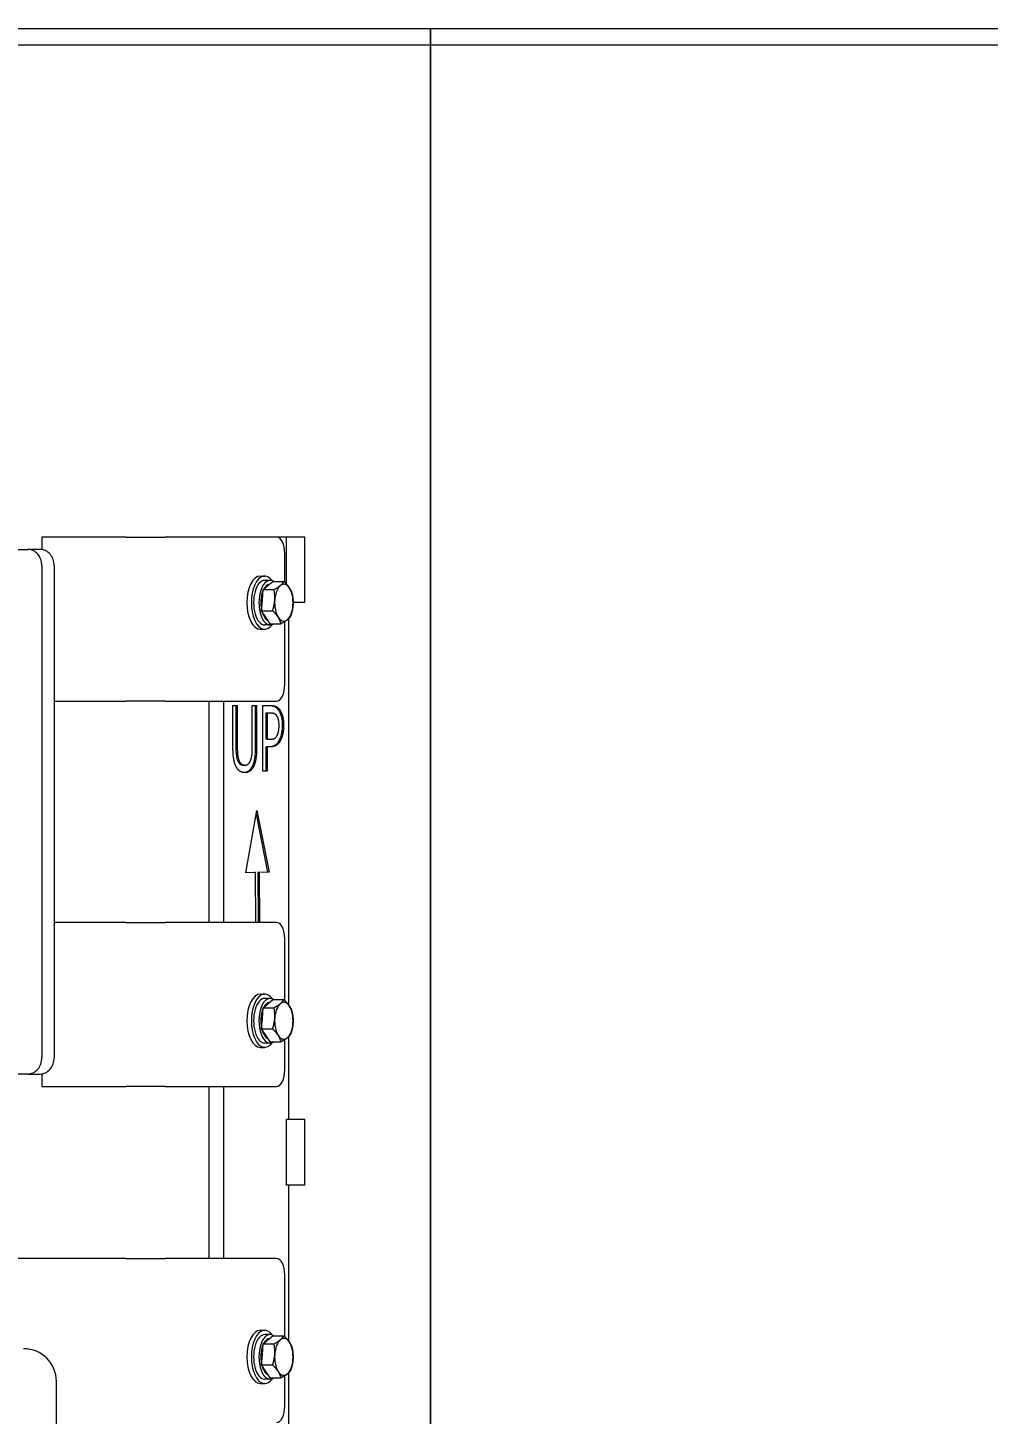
# Model space of a CAD drawing. Header units: inches. Extents: x 19 to 503, y 7 to 322.
# Drawn here: x 383.95 to 398.61, y 113.58 to 134.72 of the extents above; entities that cross this region are included whole.
import ezdxf

# ---------------------------------------------------------------- set-up
doc = ezdxf.new("R2010")
doc.units = ezdxf.units.IN
doc.header["$LTSCALE"] = 15
doc.header["$MEASUREMENT"] = 0
doc.layers.add('Dimension (ANSI)', color=7, linetype='Continuous', lineweight=25)
doc.layers.add('Visible (ANSI)', color=7, linetype='Continuous', lineweight=50)
doc.styles.add('MEMCOR Medium', font='arial.ttf')
doc.dimstyles.new('Default (ANSI)', dxfattribs={"dimscale": 15, "dimtxt": 0.15, "dimasz": 0.098425, "dimexe": 0.125, "dimexo": 0.0625, "dimgap": 0.031496, "dimtad": 0, "dimtih": 1, "dimtoh": 1, "dimdec": 4, "dimrnd": 1e-08, "dimzin": 3, "dimdsep": 46, "dimlunit": 5, "dimtxsty": 'MEMCOR Medium', "dimcen": 0.09, "dimdle": 0.393701, "dimclrd": 256, "dimclre": 256, "dimclrt": 256, "dimadec": 0, "dimazin": 1, "dimtfac": 0.8, "dimtofl": 0, "dimtmove": 0, "dimatfit": 3, "dimfxl": 1, "dimfrac": 1, "dimtolj": 1, "dimtzin": 4, "dimlwd": -1, "dimlwe": -1, "dimarcsym": 0})

# ---------------------------------------------------------------- blocks, each defined once
blk = doc.blocks.new('*D25')
at = {"layer": 'Defpoints', "color": 0, "transparency": 16777216}
for p in [(389.524, 150.965), (322.574, 59.697), (369.936, 59.697)]:
    blk.add_point(p, dxfattribs=at)
at = {"layer": 'Dimension (ANSI)', "transparency": 16777216}
for p, q in [((388.587, 150.965), (320.699, 150.965)), ((322.574, 149.489), (322.574, 120.941)), ((322.574, 61.174), (322.574, 101.819)), ((368.999, 59.697), (320.699, 59.697))]:
    blk.add_line(p, q, dxfattribs=at)
for points in [[(322.328, 149.489), (322.82, 149.489), (322.574, 150.965)], [(322.328, 61.174), (322.82, 61.174), (322.574, 59.697)]]:
    blk.add_solid(points, dxfattribs=at)
at = {"layer": 'Dimension (ANSI)', "transparency": 16777216, "char_height": 2.25, "attachment_point": 5, "style": 'MEMCOR Medium'}
for s, insert in [('\\A1; \\fArial|b0|i0;91{\\H0.8x;\\S1#4;} in', (322.574, 113.675)), ('\\A1;[2318.2 mm]{\\P\\fArial|b0|i0;SHIPPING\\P\\fArial|b0|i0;HEIGHT\\P\\fArial|b0|i0;REF.}', (322.574, 104.114))]:
    blk.add_mtext(s, dxfattribs=dict(at, insert=insert))

msp = doc.modelspace()

# ---------------------------------------------------------------- linework, layer by layer
at = {"layer": 'Visible (ANSI)', "linetype": 'Continuous', "lineweight": 18}
for p, q in [((403.498823, 134.700384), (368.631535, 134.700384)), ((390.097271, 134.450384), (390.097249, 134.700384)), ((390.097271, 134.700384), (390.097271, 69.700384)), ((390.097271, 134.700384), (390.097271, 134.450384)), ((390.097276, 69.700384), (390.097276, 134.700384)), ((390.100887, 134.700384), (390.100887, 69.700384)), ((390.100892, 69.700384), (390.100892, 134.700384)), ((390.100914, 134.700384), (390.100892, 134.450384)), ((390.100892, 134.450384), (390.100892, 134.700384)), ((390.097271, 134.450384), (369.352396, 134.450384)), ((403.498823, 134.450384), (390.100892, 134.450384)), ((390.100887, 133.725384), (390.097276, 133.725384)), ((390.097276, 133.225384), (390.100887, 133.225384)), ((384.167654, 126.950384), (384.167654, 126.761095)), ((385.452277, 126.950384), (384.167654, 126.950384)), ((385.452277, 126.950384), (386.049913, 126.950384)), ((387.750841, 126.950384), (386.049913, 126.950384)), ((387.901722, 126.950384), (387.750841, 126.950384)), ((388.18209, 126.950384), (387.901722, 126.950384)), ((387.901722, 126.231693), (387.901722, 126.950384)), ((388.18209, 125.950384), (388.18209, 126.950384)), ((372.262956, 126.762884), (383.954299, 126.762884)), ((384.141799, 126.762884), (383.954299, 126.762884)), ((387.875841, 126.258565), (387.875841, 126.700384)), ((384.170805, 126.512884), (384.170805, 119.012884)), ((384.358305, 126.512884), (384.358305, 119.012884)), ((387.500841, 126.356384), (387.570123, 126.356384)), ((387.54486, 126.148914), (387.619924, 126.210412)), ((387.651529, 126.290384), (387.570123, 126.290384)), ((387.619924, 126.210412), (387.694987, 126.271911)), ((387.694987, 126.271911), (387.862046, 126.271911)), ((387.533958, 125.98815), (387.54486, 126.148914)), ((387.54486, 126.148914), (387.711918, 126.148914)), ((387.523056, 125.827386), (387.533958, 125.98815)), ((387.523056, 125.827386), (387.690114, 125.827386)), ((387.587218, 125.728122), (387.523056, 125.827386)), ((388.18209, 125.950384), (388.002477, 125.950384)), ((387.651529, 125.610384), (387.570123, 125.610384)), ((387.651379, 125.628857), (387.587218, 125.728122)), ((387.651379, 125.628857), (387.818437, 125.628857)), ((387.875841, 124.700384), (387.875841, 125.662069)), ((387.940329, 119.808955), (387.940329, 125.71363)), ((387.500841, 125.544384), (387.570123, 125.544384)), ((384.358305, 124.450384), (385.452277, 124.450384)), ((386.049913, 124.450384), (385.452277, 124.450384)), ((386.049913, 124.450384), (387.750841, 124.450384)), ((386.723823, 121.075384), (386.723823, 124.450384)), ((386.940329, 124.450384), (386.940329, 121.075384)), ((387.084899, 123.756227), (387.084899, 124.380214)), ((387.084899, 124.380214), (387.151349, 124.380214)), ((387.129699, 124.380214), (387.129699, 123.756227)), ((387.151349, 124.380214), (387.151349, 123.756227)), ((387.38028, 123.752986), (387.38028, 124.380214)), ((387.38028, 124.380214), (387.44673, 124.380214)), ((387.42508, 124.380214), (387.42508, 123.756227)), ((387.44673, 124.380214), (387.44673, 123.756227)), ((387.541949, 123.380214), (387.541949, 124.380214)), ((387.541949, 124.380214), (387.667557, 124.380214)), ((387.6084, 124.265141), (387.586749, 124.265141)), ((387.586749, 124.265141), (387.586749, 123.866438)), ((387.6084, 124.265141), (387.6084, 123.866438)), ((387.663505, 124.265141), (387.6084, 124.265141)), ((387.6084, 123.866438), (387.586749, 123.866438)), ((387.6084, 123.752986), (387.586749, 123.752986)), ((387.586749, 123.752986), (387.586749, 123.380214)), ((387.6084, 123.866438), (387.65378, 123.866438)), ((387.664721, 123.752986), (387.6084, 123.752986)), ((387.6084, 123.752986), (387.6084, 123.380214)), ((387.265612, 123.472597), (387.243961, 123.472597)), ((387.6084, 123.380214), (387.541949, 123.380214)), ((387.280624, 121.830841), (387.45077, 122.783045)), ((387.440454, 122.725312), (387.613848, 121.842117)), ((387.45077, 122.783045), (387.635499, 121.842117)), ((387.42871, 121.836342), (387.280624, 121.830841)), ((387.40706, 121.836342), (387.280769, 121.831651)), ((387.42871, 121.836342), (387.40706, 121.836342)), ((387.433802, 121.075384), (387.42871, 121.836342)), ((387.613848, 121.842117), (387.463705, 121.837924)), ((387.463705, 121.837924), (387.469472, 121.075384)), ((387.485355, 121.837924), (387.463705, 121.837924)), ((387.635499, 121.842117), (387.485355, 121.837924)), ((387.485355, 121.837924), (387.491123, 121.075384)), ((387.635499, 121.842117), (387.613848, 121.842117)), ((385.452277, 121.075384), (384.358305, 121.075384)), ((385.452277, 121.075384), (386.049913, 121.075384)), ((387.750841, 121.075384), (386.049913, 121.075384)), ((387.875841, 119.883565), (387.875841, 120.825384)), ((387.500841, 119.981384), (387.570123, 119.981384)), ((387.651529, 119.915384), (387.570123, 119.915384)), ((387.619924, 119.835412), (387.694987, 119.896911)), ((387.694987, 119.896911), (387.862046, 119.896911)), ((387.533958, 119.61315), (387.54486, 119.773914)), ((387.54486, 119.773914), (387.619924, 119.835412)), ((387.54486, 119.773914), (387.711918, 119.773914)), ((387.523056, 119.452386), (387.533958, 119.61315)), ((387.523056, 119.452386), (387.690114, 119.452386)), ((387.587218, 119.353122), (387.523056, 119.452386)), ((387.651529, 119.235384), (387.570123, 119.235384)), ((387.651379, 119.253857), (387.587218, 119.353122)), ((387.651379, 119.253857), (387.818437, 119.253857)), ((387.875841, 118.825384), (387.875841, 119.287069)), ((387.940329, 118.070384), (387.940329, 119.33863)), ((387.500841, 119.169384), (387.570123, 119.169384)), ((383.954299, 118.762884), (380.954245, 118.762884)), ((383.954299, 118.762884), (384.141799, 118.762884)), ((384.167654, 118.764673), (384.167654, 118.575384)), ((384.167654, 118.575384), (385.452277, 118.575384)), ((386.049913, 118.575384), (385.452277, 118.575384)), ((386.049913, 118.575384), (387.750841, 118.575384)), ((386.723823, 115.950384), (386.723823, 118.575384)), ((386.940329, 118.575384), (386.940329, 115.950384)), ((388.18209, 118.070384), (387.901722, 118.070384)), ((387.901722, 117.070384), (387.901722, 118.070384)), ((388.18209, 117.070384), (388.18209, 118.070384)), ((388.18209, 117.070384), (387.901722, 117.070384)), ((387.940329, 114.683955), (387.940329, 117.070384)), ((385.452277, 115.950384), (383.70866, 115.950384)), ((385.452277, 115.950384), (386.049913, 115.950384)), ((387.750841, 115.950384), (386.049913, 115.950384)), ((387.875841, 114.758565), (387.875841, 115.700384)), ((387.500841, 114.856384), (387.570123, 114.856384)), ((387.533958, 114.48815), (387.54486, 114.648914)), ((387.54486, 114.648914), (387.619924, 114.710412)), ((387.54486, 114.648914), (387.711918, 114.648914)), ((387.651529, 114.790384), (387.570123, 114.790384)), ((387.619924, 114.710412), (387.694987, 114.771911)), ((387.694987, 114.771911), (387.862046, 114.771911)), ((387.523056, 114.327386), (387.533958, 114.48815)), ((387.523056, 114.327386), (387.690114, 114.327386)), ((387.587218, 114.228122), (387.523056, 114.327386)), ((387.651379, 114.128857), (387.587218, 114.228122)), ((387.875841, 113.700384), (387.875841, 114.162069)), ((387.940329, 109.190384), (387.940329, 114.21363)), ((384.391799, 98.575384), (384.391799, 114.075384)), ((387.500841, 114.044384), (387.570123, 114.044384)), ((387.651529, 114.110384), (387.570123, 114.110384)), ((387.651379, 114.128857), (387.818437, 114.128857))]:
    msp.add_line(p, q, dxfattribs=at)
msp.add_arc((383.891799, 114.075384), 0.5, 0, 90, dxfattribs=at)
for centre, major_axis, ratio, start_param, end_param in [((387.750841, 126.700384), (0, 0.25), 0.5, 4.71238898, 6.283185307), ((383.954299, 126.512884), (0, 0.25), 0.866025404, 4.71238898, 6.283185307), ((384.141799, 126.512884), (0, 0.25), 0.866025404, 4.71238898, 6.283185307), ((387.500841, 125.950384), (0, -0.406), 0.5, 3.141592654, 6.283185307), ((387.570123, 125.950384), (0, -0.406), 0.5, 2.53151287, 6.893265091), ((387.570123, 125.950384), (0, 0.34), 0.5, 0, 3.141592654), ((387.651529, 125.950384), (0, -0.34), 0.5, 2.810438906, 6.614339055), ((387.651529, 125.950384), (0, 0.281), 0.5, 0.04527889, 0.732306867), ((387.861977, 125.950384), (0, 0.281), 0.5, 0.388792878, 1.435990429), ((387.861977, 125.950384), (0, 0.281), 0.5, 5.624780634, 6.671978185), ((387.651529, 125.950384), (0, 0.281), 0.5, 0.876031565, 1.995949293), ((387.861977, 125.950384), (0, 0.281), 0.5, 4.577583083, 5.624780634), ((387.651529, 125.950384), (0, -0.281), 0.5, 5.187012346, 6.062548922), ((387.861977, 125.950384), (0, -0.281), 0.5, 4.577583083, 5.624780634), ((387.861977, 125.950384), (0, -0.281), 0.5, 0.388792878, 1.435990429), ((387.861977, 125.950384), (0, -0.281), 0.5, 5.624780634, 6.671978185), ((387.750841, 124.700384), (0, -0.25), 0.5, 0, 1.570796327), ((387.750841, 120.825384), (0, 0.25), 0.5, 4.71238898, 6.283185307), ((387.500841, 119.575384), (0, -0.406), 0.5, 3.141592654, 6.283185307), ((387.570123, 119.575384), (0, -0.406), 0.5, 2.53151287, 6.893265091), ((387.570123, 119.575384), (0, 0.34), 0.5, 0, 3.141592654), ((387.651529, 119.575384), (0, -0.34), 0.5, 2.810438906, 6.614339055), ((387.861977, 119.575384), (0, 0.281), 0.5, 5.624780634, 6.671978185), ((387.651529, 119.575384), (0, 0.281), 0.5, 0.876031565, 1.995949293), ((387.651529, 119.575384), (0, 0.281), 0.5, 0.04527889, 0.732306867), ((387.861977, 119.575384), (0, 0.281), 0.5, 0.388792878, 1.435990429), ((387.861977, 119.575384), (0, 0.281), 0.5, 4.577583083, 5.624780634), ((387.651529, 119.575384), (0, -0.281), 0.5, 5.187012346, 6.062548922), ((387.861977, 119.575384), (0, -0.281), 0.5, 4.577583083, 5.624780634), ((387.861977, 119.575384), (0, -0.281), 0.5, 0.388792878, 1.435990429), ((387.861977, 119.575384), (0, -0.281), 0.5, 5.624780634, 6.671978185), ((383.954299, 119.012884), (0, -0.25), 0.866025404, 0, 1.570796327), ((384.141799, 119.012884), (0, -0.25), 0.866025404, 0, 1.570796327), ((387.750841, 118.825384), (0, -0.25), 0.5, 0, 1.570796327), ((387.750841, 115.700384), (0, 0.25), 0.5, 4.71238898, 6.283185307), ((387.500841, 114.450384), (0, -0.406), 0.5, 3.141592654, 6.283185307), ((387.570123, 114.450384), (0, -0.406), 0.5, 2.53151287, 6.893265091), ((387.651529, 114.450384), (0, -0.34), 0.5, 2.810438906, 6.614339055), ((387.570123, 114.450384), (0, 0.34), 0.5, 0, 3.141592654), ((387.651529, 114.450384), (0, 0.281), 0.5, 0.876031565, 1.995949293), ((387.651529, 114.450384), (0, 0.281), 0.5, 0.04527889, 0.732306867), ((387.861977, 114.450384), (0, 0.281), 0.5, 0.388792878, 1.435990429), ((387.861977, 114.450384), (0, 0.281), 0.5, 5.624780634, 6.671978185), ((387.861977, 114.450384), (0, 0.281), 0.5, 4.577583083, 5.624780634), ((387.861977, 114.450384), (0, -0.281), 0.5, 4.577583083, 5.624780634), ((387.861977, 114.450384), (0, -0.281), 0.5, 0.388792878, 1.435990429), ((387.651529, 114.450384), (0, -0.281), 0.5, 5.187012346, 6.062548922), ((387.861977, 114.450384), (0, -0.281), 0.5, 5.624780634, 6.671978185), ((387.750841, 113.700384), (0, -0.25), 0.5, 0, 1.570796327)]:
    msp.add_ellipse(centre, major_axis=major_axis, ratio=ratio, start_param=start_param, end_param=end_param, dxfattribs=at)
for points in [[(387.711918, 126.148914), (387.77388, 126.181871), (387.808717, 126.210412)], [(387.808717, 126.210412), (387.843554, 126.238954), (387.862046, 126.271911)], [(387.862046, 126.271911), (387.918165, 126.218715), (387.947943, 126.172647)], [(387.722752, 125.98815), (387.727811, 126.062761), (387.711918, 126.148914)], [(387.947943, 126.172647), (387.97772, 126.126578), (387.990369, 126.073382)], [(387.990369, 126.073382), (388.006262, 125.987229), (388.001202, 125.912618)], [(387.690114, 125.827386), (387.717692, 125.913539), (387.722752, 125.98815)], [(387.776011, 125.728122), (387.746234, 125.774191), (387.690114, 125.827386)], [(388.001202, 125.912618), (387.996142, 125.838008), (387.968565, 125.751855)], [(387.818437, 125.628857), (387.805789, 125.682053), (387.776011, 125.728122)], [(387.915236, 125.690356), (387.880399, 125.661814), (387.818437, 125.628857)], [(387.968565, 125.751855), (387.950074, 125.718898), (387.915236, 125.690356)], [(387.808717, 119.835412), (387.843554, 119.863954), (387.862046, 119.896911)], [(387.862046, 119.896911), (387.918165, 119.843715), (387.947943, 119.797647)], [(387.711918, 119.773914), (387.77388, 119.806871), (387.808717, 119.835412)], [(387.722752, 119.61315), (387.727811, 119.687761), (387.711918, 119.773914)], [(387.947943, 119.797647), (387.97772, 119.751578), (387.990369, 119.698382)], [(387.990369, 119.698382), (388.006262, 119.612229), (388.001202, 119.537618)], [(387.690114, 119.452386), (387.717692, 119.538539), (387.722752, 119.61315)], [(387.776011, 119.353122), (387.746234, 119.399191), (387.690114, 119.452386)], [(388.001202, 119.537618), (387.996142, 119.463008), (387.968565, 119.376855)], [(387.818437, 119.253857), (387.805789, 119.307053), (387.776011, 119.353122)], [(387.915236, 119.315356), (387.880399, 119.286814), (387.818437, 119.253857)], [(387.968565, 119.376855), (387.950074, 119.343898), (387.915236, 119.315356)], [(387.711918, 114.648914), (387.77388, 114.681871), (387.808717, 114.710412)], [(387.722752, 114.48815), (387.727811, 114.562761), (387.711918, 114.648914)], [(387.808717, 114.710412), (387.843554, 114.738954), (387.862046, 114.771911)], [(387.862046, 114.771911), (387.918165, 114.718715), (387.947943, 114.672647)], [(387.947943, 114.672647), (387.97772, 114.626578), (387.990369, 114.573382)], [(387.690114, 114.327386), (387.717692, 114.413539), (387.722752, 114.48815)], [(388.001202, 114.412618), (387.996142, 114.338008), (387.968565, 114.251855)], [(387.990369, 114.573382), (388.006262, 114.487229), (388.001202, 114.412618)], [(387.776011, 114.228122), (387.746234, 114.274191), (387.690114, 114.327386)], [(387.818437, 114.128857), (387.805789, 114.182053), (387.776011, 114.228122)], [(387.915236, 114.190356), (387.880399, 114.161814), (387.818437, 114.128857)], [(387.968565, 114.251855), (387.950074, 114.218898), (387.915236, 114.190356)]]:
    msp.add_rational_spline(points, [1, 1.0379548493, 1], degree=2, dxfattribs=at)
for points, knots in [([(387.645906, 124.380214), (387.666093, 124.380214), (387.696863, 124.377982), (387.743063, 124.355047), (387.760812, 124.34001), (387.776781, 124.317816)], [-0.7255066345, -0.7255066345, -0.7255066345, -0.7255066345, -0.2963664951, -0.2963664951, 0, 0, 0, 0]), ([(387.776781, 124.317816), (387.787739, 124.302888), (387.797501, 124.2853), (387.812594, 124.248471), (387.820368, 124.225911), (387.833604, 124.159482), (387.836344, 124.11889), (387.836344, 124.078756)], [-0.8444770711, -0.8444770711, -0.8444770711, -0.8444770711, -0.5445297246, -0.5445297246, -0.3058237555, -0.3058237555, 0, 0, 0, 0]), ([(387.836344, 124.078756), (387.836344, 124.055073), (387.835188, 124.031602), (387.829646, 123.978954), (387.825188, 123.95654), (387.814804, 123.910178), (387.805145, 123.881345), (387.792584, 123.856714)], [-0.4807015504, -0.4807015504, -0.4807015504, -0.4807015504, -0.3871149581, -0.3871149581, -0.2680978808, -0.2680978808, 0, 0, 0, 0]), ([(387.129699, 123.756227), (387.129699, 123.690568), (387.132609, 123.654611), (387.137477, 123.606792), (387.142931, 123.579438), (387.151174, 123.554445)], [-0.371862003, -0.371862003, -0.371862003, -0.371862003, -0.2281453177, -0.2281453177, 0, 0, 0, 0]), ([(387.42508, 123.756227), (387.42508, 123.71628), (387.423926, 123.675144), (387.416701, 123.582699), (387.410597, 123.55198), (387.400475, 123.5056), (387.390348, 123.476498), (387.377268, 123.451527)], [-0.467674705, -0.467674705, -0.467674705, -0.467674705, -0.3856132751, -0.3856132751, -0.275578199, -0.275578199, 0, 0, 0, 0]), ([(387.792584, 123.856714), (387.783973, 123.839761), (387.774575, 123.824787), (387.754026, 123.798709), (387.743074, 123.787943), (387.719044, 123.769886), (387.692551, 123.752986), (387.64307, 123.752986)], [-2.121990443, -2.121990443, -2.121990443, -2.121990443, -1.442842816, -1.442842816, -0.754099623, -0.754099623, 0, 0, 0, 0]), ([(387.151174, 123.554445), (387.155849, 123.540277), (387.161459, 123.527799), (387.176222, 123.503876), (387.184349, 123.495864), (387.207111, 123.477173), (387.225907, 123.472597), (387.243961, 123.472597)], [-0.4545311978, -0.4545311978, -0.4545311978, -0.4545311978, -0.3744036195, -0.3744036195, -0.2751501522, -0.2751501522, 0, 0, 0, 0]), ([(387.377268, 123.451527), (387.36939, 123.436038), (387.360793, 123.42235), (387.342073, 123.398847), (387.332163, 123.389306), (387.30998, 123.37338), (387.289278, 123.361621), (387.255057, 123.359485)], [-1.621814164, -1.621814164, -1.621814164, -1.621814164, -1.122952591, -1.122952591, -0.623679835, -0.623679835, -0.058634828, -0.058634828, -0.058634828, -0.058634828])]:
    msp.add_open_spline(points, degree=3, knots=knots, dxfattribs=at)
for points in [[(387.667557, 124.380214), (387.712127, 124.380214), (387.774526, 124.351041), (387.798432, 124.317816)], [(387.798432, 124.317816), (387.82639, 124.279728), (387.857994, 124.162224), (387.857994, 124.078756)], [(387.752646, 124.227054), (387.736844, 124.248124), (387.694704, 124.265141), (387.663505, 124.265141)], [(387.788708, 124.074704), (387.788708, 124.126568), (387.770879, 124.202743), (387.752646, 124.227054)], [(387.65378, 123.866438), (387.694299, 123.866438), (387.744137, 123.89237), (387.760345, 123.926406)], [(387.760345, 123.926406), (387.775336, 123.956389), (387.788708, 124.026892), (387.788708, 124.074704)], [(387.857994, 124.078756), (387.857994, 124.013926), (387.834899, 123.897232), (387.814234, 123.856714)], [(387.132711, 123.451527), (387.106374, 123.503391), (387.084899, 123.649258), (387.084899, 123.756227)], [(387.151349, 123.756227), (387.151349, 123.686535), (387.160263, 123.592532), (387.172824, 123.554445)], [(387.358805, 123.554445), (387.371366, 123.592532), (387.38028, 123.685725), (387.38028, 123.752986)], [(387.44673, 123.756227), (387.44673, 123.651689), (387.425661, 123.502581), (387.398918, 123.451527)], [(387.814234, 123.856714), (387.788302, 123.80566), (387.718205, 123.752986), (387.664721, 123.752986)], [(387.172824, 123.554445), (387.186195, 123.513926), (387.232387, 123.472597), (387.265612, 123.472597)], [(387.265612, 123.472597), (387.296811, 123.472597), (387.345434, 123.513926), (387.358805, 123.554445)], [(387.265612, 123.359145), (387.221447, 123.359145), (387.155806, 123.405336), (387.132711, 123.451527)], [(387.398918, 123.451527), (387.375012, 123.404526), (387.311803, 123.359145), (387.265612, 123.359145)]]:
    msp.add_open_spline(points, degree=2, dxfattribs=at)

# ---------------------------------------------------------------- dimensions: what is measured, and where the dimension line sits
at = {"layer": 'Dimension (ANSI)'}
dim = msp.add_linear_dim(base=(322.573859, 59.697384), p1=(389.524082, 150.965384), p2=(369.936431, 59.697384), angle=90, text=' \\fArial|b0|i0;<> in\\X[2318.2 mm]{\\P\\fArial|b0|i0;SHIPPING\\P\\fArial|b0|i0;HEIGHT\\P\\fArial|b0|i0;REF.}', dimstyle='Default (ANSI)', override={"dimgap": 0.031496, "dimdec": 4, "dimpost": '', "dimtol": 0, "dimlim": 0, "dimtp": 0, "dimtm": 0, "dimtdec": 2, "dimatfit": 1}, dxfattribs=at)
dim.commit()
dim.dimension.update_dxf_attribs({"geometry": '*D25', "text_midpoint": (322.573859, 111.379821), "dimtype": 160})

doc.saveas('drawing.dxf')
